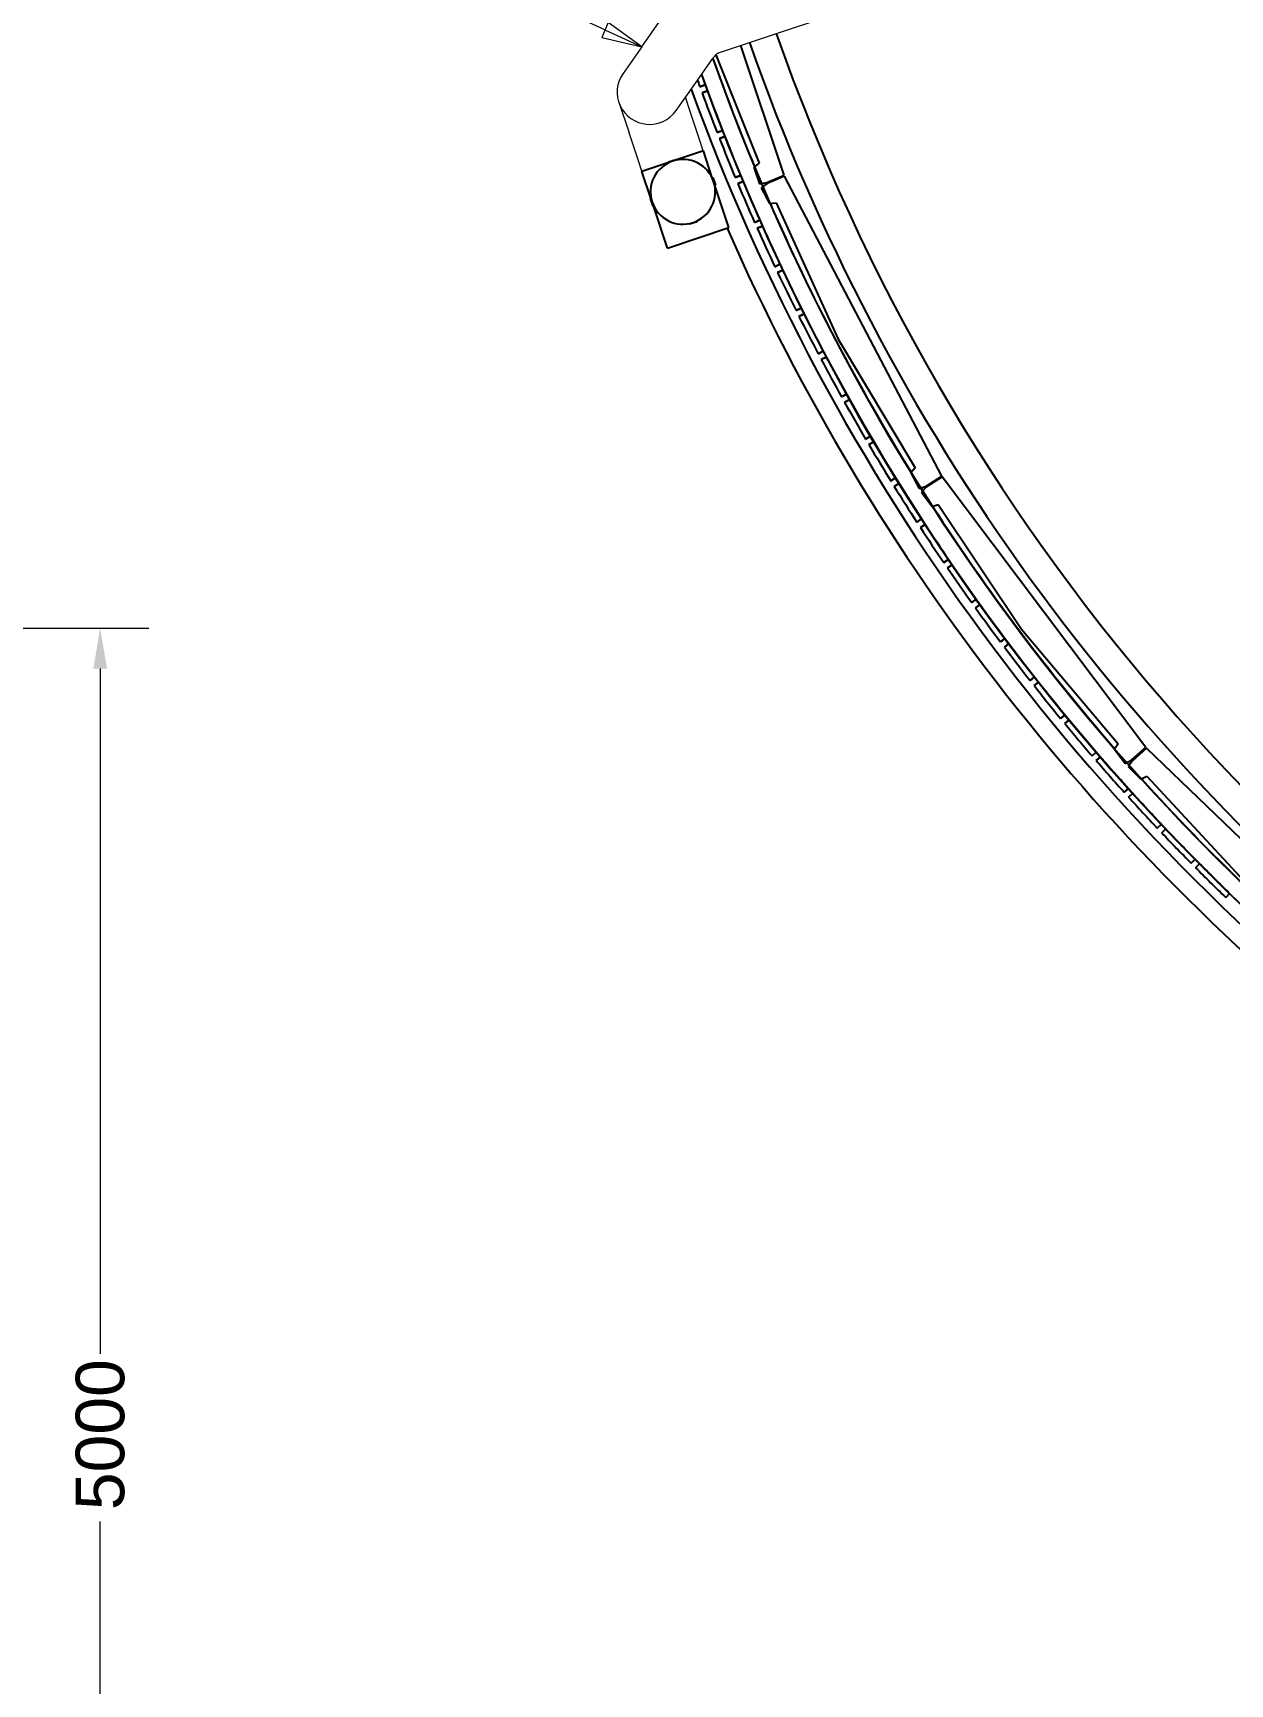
# Model space of a CAD drawing. Header units: millimetres. Extents: x -4172 to 126100, y -2 to 142133.
# Drawn here: x 40407 to 47801, y 7780 to 17977 of the extents above; entities that cross this region are included whole.
import ezdxf

# ---------------------------------------------------------------- set-up
doc = ezdxf.new("R2010")
doc.units = ezdxf.units.MM
doc.header["$LTSCALE"] = 100
for name, color, linetype, lineweight in [('Dimension', 7, 'Continuous', 18), ('Symbol', 7, 'Continuous', 18), ('Visible', 7, 'Continuous', 25)]:
    doc.layers.add(name, color=color, linetype=linetype, lineweight=lineweight)
doc.layers.add('P_Atmospheric Air (AA)', color=7, linetype='Continuous', lineweight=18, true_color=0x00e100)
doc.styles.add('Note Text', font='arial.ttf')
doc.styles.add('Title', font='arial.ttf')
doc.dimstyles.new('Default - Method 2b', dxfattribs={"dimscale": 100, "dimtxt": 3, "dimasz": 2.5, "dimexe": 3, "dimexo": 0.5, "dimgap": 0.7, "dimtad": 0, "dimtoh": 1, "dimdec": 1, "dimrnd": 1e-08, "dimtxsty": 'Title', "dimcen": 0.09, "dimdle": 10, "dimclrd": 256, "dimclre": 256, "dimclrt": 7, "dimadec": 0, "dimazin": 2, "dimtfac": 0.833333, "dimtdec": 1, "dimtmove": 0, "dimatfit": 3, "dimfxl": 1, "dimtolj": 1, "dimlwd": -1, "dimlwe": -1, "dimarcsym": 0})

# ---------------------------------------------------------------- blocks, each defined once
blk = doc.blocks.new('Balloon6')
at = {"layer": 'Symbol'}
for p, q in [((439.4, 179.96), (413.8, 191.75)), ((439.61, 180.41), (439.2, 179.5)), ((439.2, 179.5), (441.68, 178.91)), ((439.4, 179.96), (441.68, 178.91)), ((441.68, 178.91), (439.61, 180.41))]:
    blk.add_line(p, q, dxfattribs=at)
at = {"layer": 'Symbol', "flags": 128}
blk.add_lwpolyline([(439.2, 179.5), (441.68, 178.91), (439.61, 180.41), (439.2, 179.5)], dxfattribs=at)
at = {"layer": 'Symbol'}
blk.add_circle((410.41, 193.31), 3.75, dxfattribs=at)
blk.add_solid([(439.2, 179.5), (441.68, 178.91), (439.61, 180.41), (439.2, 179.5)], dxfattribs=at)
at = {"layer": 'Symbol', "insert": (410.41, 193.33), "char_height": 2.5, "attachment_point": 5, "style": 'Note Text'}
blk.add_mtext('3', dxfattribs=at)
blk = doc.blocks.new('*D81')
at = {"layer": 'Defpoints', "color": 0, "transparency": 16777216}
for p in [(37530, 14302), (39252, 4302), (40822, 4302)]:
    blk.add_point(p, dxfattribs=at)
at = {"layer": 'Dimension', "transparency": 16777216}
for p, q in [((37580, 14302), (41122, 14302)), ((40822, 14052), (40822, 9819)), ((40822, 4552), (40822, 8784)), ((39302, 4302), (41122, 4302))]:
    blk.add_line(p, q, dxfattribs=at)
for points in [[(40780, 14052), (40864, 14052), (40822, 14302)], [(40780, 4552), (40864, 4552), (40822, 4302)]]:
    blk.add_solid(points, dxfattribs=at)
at = {"layer": 'Dimension', "color": 7, "transparency": 16777216, "insert": (40975, 8854), "char_height": 300, "attachment_point": 7, "rotation": 90, "style": 'Title'}
blk.add_mtext('\\A1;5000', dxfattribs=at)

msp = doc.modelspace()

# ---------------------------------------------------------------- linework, layer by layer
at = {"layer": 'P_Atmospheric Air (AA)'}
for p, q in [((44635.56, 17852.34), (45671.39, 18198.18)), ((44167.54, 17891.24), (44278.13, 18048.16)), ((44167.54, 17891.24), (44052.33, 17727.76)), ((44494.51, 17660.82), (44605.1, 17817.75)), ((44379.3, 17497.34), (44494.51, 17660.82)), ((44026.11, 17549.21), (44089.45, 17359.5)), ((44468.86, 17486.18), (44437.54, 17579.98)), ((44603.45, 17083.05), (44468.86, 17486.18)), ((44224.04, 16956.38), (44089.45, 17359.5)), ((44706.37, 16774.78), (44619.28, 17035.62)), ((44326.96, 16648.11), (44239.87, 16908.95)), ((44326.96, 16648.11), (44706.37, 16774.78))]:
    msp.add_line(p, q, dxfattribs=at)
msp.add_arc((44215.82, 17612.55), 200, 144.827261, 324.827261, dxfattribs=at)
msp.add_open_spline([(44605.1, 17817.75), (44608.39, 17822.42), (44611.9, 17826.94), (44618.86, 17835.15), (44622.32, 17838.85), (44628.59, 17844.99), (44631.43, 17847.5), (44636.06, 17851.26), (44637.91, 17852.59), (44639.29, 17853.51), (44639.41, 17853.59), (44639.53, 17853.67)], degree=3, knots=[-1.22576368, -1.22576368, -1.22576368, -1.22576368, -1.050715394, -1.050715394, -0.880121626, -0.880121626, -0.720937868, -0.720937868, -0.574540793, -0.574540793, -0.558657907, -0.558657907, -0.558657907, -0.558657907], dxfattribs=at)
at = {"layer": 'Visible'}
for p, q in [((45046.65, 17097.99), (44778.82, 17900.17)), ((44626.04, 17842.49), (44892.74, 17173.72)), ((44526.72, 17644.28), (44559.59, 17656.31)), ((44559.59, 17656.31), (44526.72, 17644.28)), ((44540.47, 17606.71), (44573.34, 17618.75)), ((44573.34, 17618.75), (44540.47, 17606.71)), ((44665.54, 17375.49), (44632.96, 17362.72)), ((44632.96, 17362.72), (44665.54, 17375.49)), ((44680.14, 17338.25), (44647.55, 17325.48)), ((44647.55, 17325.48), (44680.14, 17338.25)), ((44548.03, 17249.04), (44382.04, 17193.62)), ((44603.45, 17083.05), (44548.03, 17249.04)), ((44334.61, 17177.79), (44168.62, 17122.37)), ((44333.66, 17180.64), (44381.09, 17196.47)), ((44334.61, 17177.79), (44333.66, 17180.64)), ((44358.32, 17185.71), (44334.61, 17177.79)), ((44382.04, 17193.62), (44358.32, 17185.71)), ((44381.09, 17196.47), (44382.04, 17193.62)), ((44892.74, 17173.72), (44860.85, 17149.26)), ((44860.85, 17149.26), (44895.8, 17044.58)), ((44224.04, 16956.38), (44168.62, 17122.37)), ((44603.45, 17083.05), (44606.3, 17084)), ((44611.37, 17059.34), (44603.45, 17083.05)), ((44606.3, 17084), (44622.13, 17036.57)), ((44619.28, 17035.62), (44611.37, 17059.34)), ((44622.13, 17036.57), (44619.28, 17035.62)), ((44706.37, 16774.78), (44619.28, 17035.62)), ((44745.53, 17083.64), (44777.81, 17097.14)), ((44777.81, 17097.14), (44745.53, 17083.64)), ((44760.96, 17046.73), (44793.25, 17060.24)), ((44793.25, 17060.24), (44760.96, 17046.73)), ((44895.8, 17044.58), (44940.51, 17052.76)), ((44942.86, 17047.24), (44905.99, 17020.66)), ((44940.51, 17052.76), (45046.65, 17097.99)), ((45049, 17092.47), (44942.86, 17047.24)), ((46021, 15240.63), (45049, 17092.47)), ((44221.19, 16955.43), (44224.04, 16956.38)), ((44237.03, 16908), (44221.19, 16955.43)), ((44224.04, 16956.38), (44231.95, 16932.66)), ((44231.95, 16932.66), (44239.87, 16908.95)), ((44905.99, 17020.66), (44957.28, 16922.94)), ((44957.28, 16922.94), (44997.01, 16929.01)), ((44997.01, 16929.01), (45380.05, 16085.21)), ((44239.87, 16908.95), (44237.03, 16908)), ((44326.96, 16648.11), (44239.87, 16908.95)), ((44326.96, 16648.11), (44706.37, 16774.78)), ((44461.28, 16798.38), (44485, 16806.29)), ((44462.23, 16795.53), (44461.28, 16798.38)), ((44509.66, 16811.37), (44462.23, 16795.53)), ((44485, 16806.29), (44508.71, 16814.21)), ((44508.71, 16814.21), (44509.66, 16811.37)), ((44896.35, 16821.4), (44864.37, 16807.17)), ((44864.37, 16807.17), (44896.35, 16821.4)), ((44912.62, 16784.86), (44880.64, 16770.63)), ((44880.64, 16770.63), (44912.62, 16784.86)), ((44989.44, 16533.46), (45021.09, 16548.41)), ((45021.09, 16548.41), (44989.44, 16533.46)), ((45006.53, 16497.29), (45038.17, 16512.24)), ((45038.17, 16512.24), (45006.53, 16497.29)), ((45151.96, 16278.31), (45120.66, 16262.64)), ((45120.66, 16262.64), (45151.96, 16278.31)), ((45169.86, 16242.53), (45138.56, 16226.87)), ((45138.56, 16226.87), (45169.86, 16242.53)), ((45257.97, 15994.86), (45288.9, 16011.23)), ((45288.9, 16011.23), (45257.97, 15994.86)), ((45380.05, 16085.21), (45856.94, 15290.69)), ((45276.67, 15959.5), (45307.61, 15975.87)), ((45307.61, 15975.87), (45276.67, 15959.5)), ((45431.85, 15747.31), (45401.29, 15730.25)), ((45401.29, 15730.25), (45431.85, 15747.31)), ((45451.35, 15712.39), (45420.79, 15695.33)), ((45420.79, 15695.33), (45451.35, 15712.39)), ((45550.56, 15468.95), (45580.72, 15486.7)), ((45580.72, 15486.7), (45550.56, 15468.95)), ((45570.84, 15434.47), (45601.01, 15452.22)), ((45601.01, 15452.22), (45570.84, 15434.47)), ((45735.45, 15229.51), (45705.69, 15211.09)), ((45705.69, 15211.09), (45735.45, 15229.51)), ((45756.51, 15195.5), (45726.75, 15177.08)), ((45726.75, 15177.08), (45756.51, 15195.5)), ((45856.94, 15290.69), (45829.38, 15261.43)), ((45829.38, 15261.43), (45880.67, 15163.71)), ((45923.49, 15178.96), (46021, 15240.63)), ((46024.21, 15235.56), (45926.69, 15173.89)), ((47280.69, 13563.63), (46024.21, 15235.56)), ((45880.67, 15163.71), (45923.49, 15178.96)), ((45926.69, 15173.89), (45894.57, 15141.74)), ((45894.57, 15141.74), (45960.87, 15053.52)), ((45960.87, 15053.52), (45999.11, 15065.87)), ((45999.11, 15065.87), (46512.55, 14294.46)), ((45866.61, 14956.8), (45895.95, 14975.89)), ((45895.95, 14975.89), (45866.61, 14956.8)), ((45888.43, 14923.27), (45917.77, 14942.37)), ((45917.77, 14942.37), (45888.43, 14923.27)), ((46062.13, 14725.96), (46033.24, 14706.21)), ((46033.24, 14706.21), (46062.13, 14725.96)), ((46084.71, 14692.94), (46055.81, 14673.19)), ((46055.81, 14673.19), (46084.71, 14692.94)), ((46205.49, 14459.45), (46233.93, 14479.85)), ((46233.93, 14479.85), (46205.49, 14459.45)), ((46228.8, 14426.95), (46257.24, 14447.34)), ((46257.24, 14447.34), (46228.8, 14426.95)), ((46512.55, 14294.46), (47110.72, 13586.73)), ((46411.24, 14237.68), (46383.27, 14216.65)), ((46383.27, 14216.65), (46411.24, 14237.68)), ((46435.28, 14205.71), (46407.31, 14184.68)), ((46407.31, 14184.68), (46435.28, 14205.71)), ((46566.49, 13977.92), (46593.98, 13999.59)), ((46593.98, 13999.59), (46566.49, 13977.92)), ((46591.25, 13946.51), (46618.74, 13968.17)), ((46618.74, 13968.17), (46591.25, 13946.51)), ((46782.06, 13765.68), (46755.06, 13743.4)), ((46755.06, 13743.4), (46782.06, 13765.68)), ((46807.52, 13734.83), (46780.52, 13712.55)), ((46780.52, 13712.55), (46807.52, 13734.83)), ((47110.72, 13586.73), (47088.22, 13553.42)), ((47194.34, 13487.12), (47280.69, 13563.63)), ((46948.89, 13513.2), (46975.37, 13536.08)), ((46975.37, 13536.08), (46948.89, 13513.2)), ((46975.04, 13482.93), (47001.52, 13505.82)), ((47001.52, 13505.82), (46975.04, 13482.93)), ((47088.22, 13553.42), (47154.52, 13465.2)), ((47154.52, 13465.2), (47194.34, 13487.12)), ((47198.32, 13482.63), (47171.76, 13445.74)), ((47284.67, 13559.14), (47198.32, 13482.63)), ((48793.1, 12110.44), (47284.67, 13559.14)), ((47171.76, 13445.74), (47251.35, 13369.3)), ((47251.35, 13369.3), (47287.13, 13387.63)), ((47287.13, 13387.63), (47917.66, 12708.57)), ((47173.82, 13310.91), (47147.86, 13287.44)), ((47147.86, 13287.44), (47173.82, 13310.91)), ((47200.65, 13281.25), (47174.69, 13257.77)), ((47174.69, 13257.77), (47200.65, 13281.25)), ((47351.89, 13066.23), (47377.31, 13090.29)), ((47377.31, 13090.29), (47351.89, 13066.23)), ((47379.38, 13037.18), (47404.8, 13061.23)), ((47404.8, 13061.23), (47379.38, 13037.18)), ((47585.73, 12874.32), (47560.86, 12849.69)), ((47560.86, 12849.69), (47585.73, 12874.32)), ((47613.88, 12845.89), (47589, 12821.27)), ((47589, 12821.27), (47613.88, 12845.89)), ((47774.68, 12637.93), (47798.98, 12663.11)), ((47798.98, 12663.11), (47774.68, 12637.93))]:
    msp.add_line(p, q, dxfattribs=at)
for centre, radius, start, end in [((57036.78, 22203.64), 12760, 199.360911, 242.238659), ((57036.78, 22203.64), 12935, 199.34876, 232.584334), ((57036.78, 22203.64), 13180, 199.424732, 202.540096), ((57036.78, 22203.64), 13180, 199.424732, 282.458408), ((57036.78, 22203.64), 13315, 199.836416, 200.024559), ((57036.78, 22203.64), 13315, 199.836416, 200.024559), ((57036.78, 22203.64), 13280, 199.730648, 232.657238), ((57036.78, 22203.64), 13280, 199.730648, 282.471131), ((57036.78, 22203.64), 13280, 199.730648, 200.024332), ((57036.78, 22203.64), 13280, 199.730648, 200.024332), ((57036.78, 22203.64), 13371, 200.004222, 232.675841), ((57036.78, 22203.64), 13315, 200.196683, 201.319523), ((57036.78, 22203.64), 13315, 200.196683, 201.319523), ((57036.78, 22203.64), 13280, 200.19691, 201.319296), ((57036.78, 22203.64), 13280, 200.19691, 201.319296), ((57036.78, 22203.64), 13280, 201.491874, 202.61426), ((57036.78, 22203.64), 13280, 201.491874, 202.61426), ((57036.78, 22203.64), 13315, 201.491647, 202.614487), ((57036.78, 22203.64), 13315, 201.491647, 202.614487), ((44421.66, 16996), 200, 108.462297, 198.462297), ((44421.66, 16996), 200, 18.462297, 108.462297), ((44421.66, 16996), 200, 288.462297, 18.462297), ((57036.78, 22203.64), 13315, 202.786611, 203.909451), ((57036.78, 22203.64), 13315, 202.786611, 203.909451), ((57036.78, 22203.64), 13280, 202.786838, 203.909224), ((57036.78, 22203.64), 13280, 202.786838, 203.909224), ((57036.78, 22203.64), 13180, 203.033417, 203.123633), ((44421.66, 16996), 200, 198.462297, 288.462297), ((57036.78, 22203.64), 13180, 203.616954, 211.771503), ((57036.78, 22203.64), 13485, 203.758164, 232.383326), ((57036.78, 22203.64), 13315, 204.081575, 205.204415), ((57036.78, 22203.64), 13315, 204.081575, 205.204415), ((57036.78, 22203.64), 13280, 204.081802, 205.204188), ((57036.78, 22203.64), 13280, 204.081802, 205.204188), ((57036.78, 22203.64), 13315, 205.376539, 206.499379), ((57036.78, 22203.64), 13315, 205.376539, 206.499379), ((57036.78, 22203.64), 13280, 205.376766, 206.499153), ((57036.78, 22203.64), 13280, 205.376766, 206.499153), ((57036.78, 22203.64), 13315, 206.671503, 207.794343), ((57036.78, 22203.64), 13315, 206.671503, 207.794343), ((57036.78, 22203.64), 13280, 206.67173, 207.794117), ((57036.78, 22203.64), 13280, 206.67173, 207.794117), ((57036.78, 22203.64), 13315, 207.966467, 209.089307), ((57036.78, 22203.64), 13315, 207.966467, 209.089307), ((57036.78, 22203.64), 13280, 207.966694, 209.089081), ((57036.78, 22203.64), 13280, 207.966694, 209.089081), ((57036.78, 22203.64), 13280, 209.261658, 210.384045), ((57036.78, 22203.64), 13280, 209.261658, 210.384045), ((57036.78, 22203.64), 13315, 209.261431, 210.384271), ((57036.78, 22203.64), 13315, 209.261431, 210.384271), ((57036.78, 22203.64), 13315, 210.556395, 211.679235), ((57036.78, 22203.64), 13315, 210.556395, 211.679235), ((57036.78, 22203.64), 13280, 210.556622, 211.679009), ((57036.78, 22203.64), 13280, 210.556622, 211.679009), ((57036.78, 22203.64), 13280, 211.851586, 212.973973), ((57036.78, 22203.64), 13280, 211.851586, 212.973973), ((57036.78, 22203.64), 13315, 211.85136, 212.974199), ((57036.78, 22203.64), 13315, 211.85136, 212.974199), ((57036.78, 22203.64), 13180, 212.264825, 212.35504), ((57036.78, 22203.64), 13180, 212.848362, 221.002911), ((57036.78, 22203.64), 13315, 213.146324, 214.269164), ((57036.78, 22203.64), 13315, 213.146324, 214.269164), ((57036.78, 22203.64), 13280, 213.14655, 214.268937), ((57036.78, 22203.64), 13280, 213.14655, 214.268937), ((57036.78, 22203.64), 13280, 214.441514, 215.563901), ((57036.78, 22203.64), 13280, 214.441514, 215.563901), ((57036.78, 22203.64), 13315, 214.441288, 215.564128), ((57036.78, 22203.64), 13315, 214.441288, 215.564128), ((57036.78, 22203.64), 13315, 215.736252, 216.859092), ((57036.78, 22203.64), 13315, 215.736252, 216.859092), ((57036.78, 22203.64), 13280, 215.736478, 216.858865), ((57036.78, 22203.64), 13280, 215.736478, 216.858865), ((57036.78, 22203.64), 13315, 217.031216, 218.154056), ((57036.78, 22203.64), 13315, 217.031216, 218.154056), ((57036.78, 22203.64), 13280, 217.031442, 218.153829), ((57036.78, 22203.64), 13280, 217.031442, 218.153829), ((57036.78, 22203.64), 13315, 218.32618, 219.44902), ((57036.78, 22203.64), 13315, 218.32618, 219.44902), ((57036.78, 22203.64), 13280, 218.326406, 219.448793), ((57036.78, 22203.64), 13280, 218.326406, 219.448793), ((57036.78, 22203.64), 13315, 219.621144, 220.743984), ((57036.78, 22203.64), 13315, 219.621144, 220.743984), ((57036.78, 22203.64), 13280, 219.621371, 220.743757), ((57036.78, 22203.64), 13280, 219.621371, 220.743757), ((57036.78, 22203.64), 13315, 220.916108, 222.038948), ((57036.78, 22203.64), 13315, 220.916108, 222.038948), ((57036.78, 22203.64), 13280, 220.916335, 222.038721), ((57036.78, 22203.64), 13280, 220.916335, 222.038721), ((57036.78, 22203.64), 13180, 221.496232, 221.586448), ((57036.78, 22203.64), 13180, 222.079769, 230.234318), ((57036.78, 22203.64), 13315, 222.211072, 223.333912), ((57036.78, 22203.64), 13315, 222.211072, 223.333912), ((57036.78, 22203.64), 13280, 222.211299, 223.333685), ((57036.78, 22203.64), 13280, 222.211299, 223.333685), ((57036.78, 22203.64), 13280, 223.506263, 224.628649), ((57036.78, 22203.64), 13280, 223.506263, 224.628649), ((57036.78, 22203.64), 13315, 223.506036, 224.628876), ((57036.78, 22203.64), 13315, 223.506036, 224.628876), ((57036.78, 22203.64), 13315, 224.801, 225.92384), ((57036.78, 22203.64), 13315, 224.801, 225.92384), ((57036.78, 22203.64), 13280, 224.801227, 225.923613), ((57036.78, 22203.64), 13280, 224.801227, 225.923613)]:
    msp.add_arc(centre, radius, start, end, dxfattribs=at)

# ---------------------------------------------------------------- block references
at = {"layer": 'Symbol', "xscale": 100, "yscale": 100, "zscale": 100}
msp.add_blockref('Balloon6', (0, 0), dxfattribs=at)

# ---------------------------------------------------------------- dimensions: what is measured, and where the dimension line sits
at = {"layer": 'Dimension'}
dim = msp.add_linear_dim(base=(40822.04, 4301.54), p1=(37530.39, 14301.54), p2=(39252.47, 4301.54), angle=90, dimstyle='Default - Method 2b', override={"dimgap": 0.7, "dimtoh": 0, "dimdec": 1, "dimlfac": 0.5, "dimtol": 0, "dimlim": 0, "dimtp": 0, "dimtm": 0, "dimtdec": 1, "dimtofl": 0, "dimatfit": 1}, dxfattribs=at)
dim.commit()
dim.dimension.update_dxf_attribs({"geometry": '*D81', "text_midpoint": (40822.04, 9301.54), "dimtype": 160})

doc.saveas('drawing.dxf')
